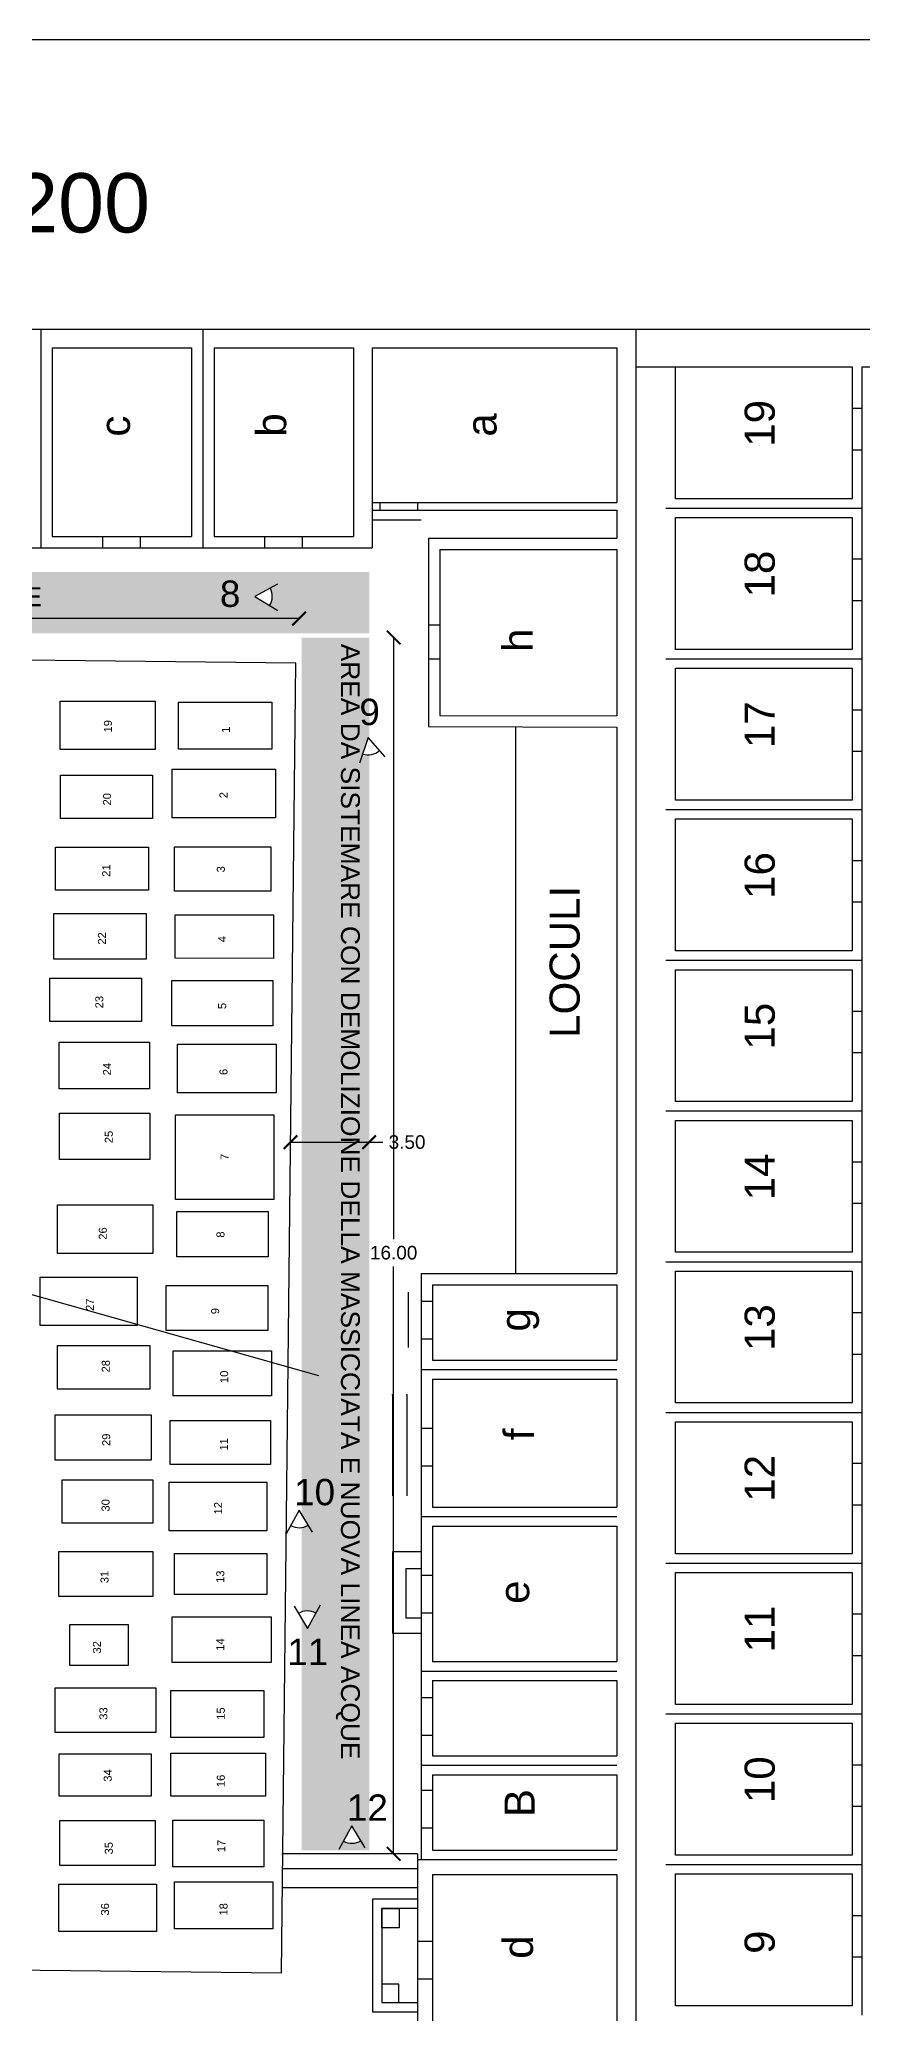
# Model space of a CAD drawing. Header units: millimetres. Extents: x 4085 to 4872, y 1447 to 1654.
# Drawn here: x 4476.67 to 4487.61, y 1627.34 to 1653.54 of the extents above; entities that cross this region are included whole.
import ezdxf

# ---------------------------------------------------------------- set-up
doc = ezdxf.new("R2010")
doc.units = ezdxf.units.MM
for name, color, linetype in [('01', 4, 'Continuous'), ('02', 3, 'Continuous'), ('04', 1, 'Continuous'), ('scritte', 6, 'Continuous')]:
    doc.layers.add(name, color=color, linetype=linetype)
doc.styles.get("Standard").update_dxf_attribs({"font": 'arial.ttf'})
doc.dimstyles.get("Standard").update_dxf_attribs({"dimtxt": 0.18, "dimasz": 0.18, "dimexe": 0.18, "dimexo": 0.0625, "dimgap": 0.09, "dimtad": 0, "dimtih": 1, "dimtoh": 1, "dimdec": 4, "dimzin": 0, "dimdsep": 46, "dimtxsty": 'Standard', "dimcen": 0.09, "dimadec": 0, "dimazin": 0, "dimtfac": 1, "dimtdec": 4, "dimtofl": 0, "dimtmove": 0, "dimatfit": 3, "dimfxl": 1, "dimtolj": 1, "dimtzin": 0, "dimarcsym": 0})

# ---------------------------------------------------------------- blocks, each defined once
blk = doc.blocks.new('WEF')
at = {"layer": 'scritte'}
blk.add_lwpolyline([(4452.904, 1612.57), (4453.137, 1612.694), (4452.901, 1612.839)], dxfattribs=at)
blk.add_arc((4453.137, 1612.694), 0.179, 148.41, 208.0189, dxfattribs=at)
blk = doc.blocks.new('_ArchTick')
at = {"color": 0, "linetype": 'ByBlock', "const_width": 0.15}
blk.add_lwpolyline([(-0.5, -0.5), (0.5, 0.5)], dxfattribs=at)
blk = doc.blocks.new('*D9')
at = {"color": 0, "lineweight": -2, "transparency": 16777216}
for p, q in [((4456.086, 1645.852), (4467.707, 1645.852)), ((4480.123, 1645.852), (4468.501, 1645.852))]:
    blk.add_line(p, q, dxfattribs=at)
at = {"layer": 'Defpoints', "color": 0, "transparency": 16777216}
for p in [(4456.086, 1645.867), (4480.123, 1645.852), (4480.123, 1645.852)]:
    blk.add_point(p, dxfattribs=at)
at = {"color": 0, "lineweight": -2, "transparency": 16777216, "xscale": 0.18, "yscale": 0.18, "zscale": 0.18, "rotation": 180}
blk.add_blockref('_ArchTick', (4456.086, 1645.852), dxfattribs=at)
at = {"color": 0, "lineweight": -2, "transparency": 16777216, "xscale": 0.18, "yscale": 0.18, "zscale": 0.18}
blk.add_blockref('_ArchTick', (4480.123, 1645.852), dxfattribs=at)
at = {"color": 0, "transparency": 16777216, "insert": (4468.104, 1645.852), "char_height": 0.18, "attachment_point": 5}
blk.add_mtext('\\A1;48.50', dxfattribs=at)
blk = doc.blocks.new('*D13')
at = {"color": 0, "lineweight": -2, "transparency": 16777216}
for p, q in [((4481.379, 1645.601), (4481.379, 1637.618)), ((4481.379, 1629.461), (4481.379, 1637.255))]:
    blk.add_line(p, q, dxfattribs=at)
at = {"layer": 'Defpoints', "color": 0, "transparency": 16777216}
for p in [(4480.605, 1645.601), (4480.605, 1629.461), (4481.379, 1629.461)]:
    blk.add_point(p, dxfattribs=at)
at = {"color": 0, "lineweight": -2, "transparency": 16777216, "xscale": 0.18, "yscale": 0.18, "zscale": 0.18}
for p, rotation in [((4481.379, 1645.601), 90), ((4481.379, 1629.461), 270)]:
    blk.add_blockref('_ArchTick', p, dxfattribs=dict(at, rotation=rotation))
at = {"color": 0, "transparency": 16777216, "insert": (4481.379, 1637.437), "char_height": 0.18, "attachment_point": 5}
blk.add_mtext('\\A1;16.00', dxfattribs=at)
blk = doc.blocks.new('*D14')
at = {"color": 0, "lineweight": -2, "transparency": 16777216}
for p, q in [((4480.009, 1638.905), (4481.054, 1638.905)), ((4481.054, 1638.905), (4481.234, 1638.905))]:
    blk.add_line(p, q, dxfattribs=at)
at = {"layer": 'Defpoints', "color": 0, "transparency": 16777216}
for p in [(4480.009, 1638.905), (4480.009, 1638.877), (4481.054, 1638.866)]:
    blk.add_point(p, dxfattribs=at)
at = {"color": 0, "lineweight": -2, "transparency": 16777216, "xscale": 0.18, "yscale": 0.18, "zscale": 0.18, "rotation": 180}
blk.add_blockref('_ArchTick', (4480.009, 1638.905), dxfattribs=at)
at = {"color": 0, "lineweight": -2, "transparency": 16777216, "xscale": 0.18, "yscale": 0.18, "zscale": 0.18}
blk.add_blockref('_ArchTick', (4481.054, 1638.905), dxfattribs=at)
at = {"color": 0, "transparency": 16777216, "insert": (4481.557, 1638.905), "char_height": 0.18, "attachment_point": 5}
blk.add_mtext('\\A1;3.50', dxfattribs=at)

msp = doc.modelspace()

# ---------------------------------------------------------------- hatches: boundary and pattern name
h = msp.add_hatch(color=5)
h.dxf.hatch_style = 1
h.set_gradient(color1=(229, 232, 120), color2=(248, 246, 176))
h.paths.add_polyline_path([(4481.0574, 1645.6555), (4481.0574, 1646.4698), (4456.5821, 1646.4698), (4456.5821, 1645.6555)])
h.paths.add_polyline_path([(4457.3216, 1646.1189), (4457.5269, 1646.2282, -0.266121), (4457.5197, 1645.9971)], flags=16)
h.paths.add_polyline_path([(4479.5333, 1646.1479), (4479.7386, 1646.2571, -0.266121), (4479.7314, 1646.026)], flags=16)
h.paths.add_polyline_path([(4478.9817, 1645.9124), (4479.4324, 1645.9124), (4479.4324, 1646.4485), (4478.9817, 1646.4485)], flags=24)
h.paths.add_polyline_path([(4456.8052, 1645.9214), (4457.2498, 1645.9214), (4457.2498, 1646.4396), (4456.8052, 1646.4396)], flags=24)
h.paths.add_polyline_path([(4461.8331, 1645.9292), (4476.875, 1645.9292), (4476.875, 1646.34), (4461.8331, 1646.34)], flags=24)
at = {"true_color": 0x636466}
h = msp.add_hatch(color=251, dxfattribs=at)
h.dxf.hatch_style = 1
h.set_gradient(color1=(229, 232, 120), color2=(248, 246, 176))
h.paths.add_polyline_path([(4481.054, 1644.0443, -0.0952931), (4480.9669, 1644.0551), (4481.0386, 1644.2763), (4481.054, 1644.259), (4481.054, 1645.6014), (4480.1555, 1645.6014), (4480.1555, 1633.9694), (4480.2438, 1633.8221, -0.1017271), (4480.1555, 1633.791), (4480.1555, 1632.6696, -0.2139866), (4480.3452, 1632.6547), (4480.2337, 1632.4506), (4480.1555, 1632.5811), (4480.1555, 1629.5052), (4480.6459, 1629.5052), (4480.8255, 1629.834), (4480.9452, 1629.6346, -0.266121), (4480.714, 1629.6299), (4480.6459, 1629.5052), (4481.054, 1629.5052)])
h.paths.add_polyline_path([(4480.6707, 1629.8108), (4481.3903, 1629.8108), (4481.3903, 1630.3379), (4480.6707, 1630.3379)], flags=9)
h.paths.add_polyline_path([(4479.8787, 1631.8779), (4480.5983, 1631.8779), (4480.5983, 1632.4051), (4479.8787, 1632.4051)], flags=9)
h.paths.add_polyline_path([(4479.9679, 1633.9908), (4480.6905, 1633.9908), (4480.6905, 1634.5269), (4479.9679, 1634.5269)], flags=9)
h.paths.add_polyline_path([(4480.8342, 1644.3435), (4481.2849, 1644.3435), (4481.2849, 1644.8796), (4480.8342, 1644.8796)], flags=9)
h = msp.add_hatch(color=1)
h.dxf.hatch_style = 1
h.paths.add_polyline_path([(4480.2055, 1635.8321, 1), (4480.5791, 1635.8321, 1)])

# ---------------------------------------------------------------- linework, layer by layer
at = {"color": 5}
msp.add_line((4454.2111, 1643.1917), (4480.3813, 1635.8102), dxfattribs=at)
at = {"layer": '01'}
for p, q in [((4487.4702, 1648.6434), (4487.4702, 1648.0934)), ((4487.5952, 1648.6434), (4487.5952, 1648.0934)), ((4481.0952, 1647.1647), (4481.7452, 1647.1647)), ((4487.4702, 1646.6434), (4487.4702, 1646.0934)), ((4487.5952, 1646.6434), (4487.5952, 1646.0934)), ((4487.4702, 1644.6434), (4487.4702, 1644.0934)), ((4487.5952, 1644.6434), (4487.5952, 1644.0934)), ((4487.4702, 1642.6434), (4487.4702, 1642.0934)), ((4487.5952, 1642.6434), (4487.5952, 1642.0934)), ((4487.4702, 1640.6434), (4487.4702, 1640.0934)), ((4487.5952, 1640.6434), (4487.5952, 1640.0934)), ((4487.4702, 1638.6434), (4487.4702, 1638.0934)), ((4487.5952, 1638.6434), (4487.5952, 1638.0934)), ((4481.5702, 1636.9143), (4481.5702, 1636.1803)), ((4481.7452, 1636.7949), (4481.7452, 1636.2949)), ((4481.8952, 1636.7949), (4481.8952, 1636.2949)), ((4487.4702, 1636.6434), (4487.4702, 1636.0934)), ((4487.5952, 1636.6434), (4487.5952, 1636.0934)), ((4481.3652, 1635.5497), (4481.3652, 1634.2095)), ((4481.5552, 1635.5497), (4481.5552, 1634.2095)), ((4481.7452, 1635.1076), (4481.7452, 1634.6076)), ((4481.8952, 1635.1076), (4481.8952, 1634.6076)), ((4487.4702, 1634.6434), (4487.4702, 1634.0934)), ((4487.5952, 1634.6434), (4487.5952, 1634.0934)), ((4481.7452, 1633.4692), (4481.3652, 1633.4692)), ((4481.3652, 1633.4692), (4481.3652, 1632.3889)), ((4481.7452, 1633.2426), (4481.5391, 1633.2426)), ((4481.5391, 1633.2426), (4481.5391, 1632.5928)), ((4481.7452, 1633.1607), (4481.7452, 1632.6607)), ((4481.8952, 1633.1607), (4481.8952, 1632.6607)), ((4481.5391, 1632.5928), (4481.7452, 1632.5928)), ((4487.4702, 1632.6434), (4487.4702, 1632.0934)), ((4487.5952, 1632.6434), (4487.5952, 1632.0934)), ((4481.3652, 1632.3889), (4481.7452, 1632.3889)), ((4481.7452, 1631.5342), (4481.7452, 1631.0342)), ((4481.8952, 1631.5342), (4481.8952, 1631.0342)), ((4487.4702, 1630.6434), (4487.4702, 1630.0934)), ((4487.5952, 1630.6434), (4487.5952, 1630.0934)), ((4481.7452, 1630.3069), (4481.7452, 1629.8069)), ((4481.8952, 1630.3069), (4481.8952, 1629.8069)), ((4481.6952, 1629.4608), (4479.8952, 1629.4608)), ((4481.6952, 1629.4608), (4481.6952, 1629.3858)), ((4481.6952, 1629.2608), (4479.8952, 1629.2608)), ((4481.6952, 1629.0108), (4479.8952, 1629.0108)), ((4487.4702, 1628.6434), (4487.4702, 1628.0934)), ((4487.5952, 1628.6434), (4487.5952, 1628.0934)), ((4481.6952, 1628.3011), (4481.6952, 1627.8011)), ((4481.8952, 1628.3011), (4481.8952, 1627.8011))]:
    msp.add_line(p, q, dxfattribs=at)
for points in [[(4480.0782, 1645.2604), (4470.492, 1645.3691), (4470.4871, 1644.9777)], [(4479.8907, 1627.883), (4480.0782, 1645.2604)], [(4470.3922, 1637.3612), (4470.2753, 1627.9868), (4479.8907, 1627.883)], [(4481.6952, 1628.8571), (4481.0989, 1628.8571), (4481.0989, 1627.3645), (4481.6952, 1627.3645)], [(4481.6952, 1628.7341), (4481.2218, 1628.7341), (4481.2218, 1627.4875), (4481.6952, 1627.4875)]]:
    msp.add_lwpolyline(points, dxfattribs=at)
for p in [(4481.3652, 1635.5497), (4481.5552, 1635.5497)]:
    msp.add_point(p, dxfattribs=at)
at = {"layer": '02'}
for p, q in [((4476.6952, 1649.6934), (4476.6952, 1646.7934)), ((4478.8452, 1649.6934), (4478.8452, 1646.7934)), ((4481.1952, 1647.3934), (4481.6952, 1647.3934)), ((4481.1952, 1647.2934), (4481.6952, 1647.2934)), ((4484.9952, 1647.3184), (4487.5952, 1647.3184)), ((4477.5176, 1646.9434), (4478.0176, 1646.9434)), ((4477.5176, 1646.7934), (4478.0176, 1646.7934)), ((4479.6676, 1646.9434), (4480.1676, 1646.9434)), ((4479.6676, 1646.7934), (4480.1676, 1646.7934)), ((4481.8411, 1645.7684), (4481.8411, 1645.3184)), ((4481.9911, 1645.7684), (4481.9911, 1645.3184)), ((4484.9952, 1645.3184), (4487.5952, 1645.3184)), ((4482.9952, 1644.4108), (4482.9952, 1637.1608)), ((4484.9952, 1643.3184), (4487.5952, 1643.3184)), ((4484.9952, 1641.3184), (4487.5952, 1641.3184)), ((4484.9952, 1639.3184), (4487.5952, 1639.3184)), ((4484.9952, 1637.3184), (4487.5952, 1637.3184)), ((4481.7452, 1635.8858), (4484.3452, 1635.8858)), ((4484.9952, 1635.3184), (4487.5952, 1635.3184)), ((4481.7452, 1633.9358), (4484.3452, 1633.9358)), ((4484.9952, 1633.3184), (4487.5952, 1633.3184)), ((4481.7452, 1631.8858), (4484.3452, 1631.8858)), ((4484.9952, 1631.3184), (4487.5952, 1631.3184)), ((4481.7452, 1630.6358), (4484.3452, 1630.6358)), ((4481.6952, 1629.3858), (4484.3452, 1629.3858)), ((4484.9952, 1629.3184), (4487.5952, 1629.3184))]:
    msp.add_line(p, q, dxfattribs=at)
for points in [[(4476.9495, 1644.7584), (4478.2105, 1644.7584), (4478.2105, 1644.1172), (4476.9495, 1644.1172)], [(4478.5224, 1644.745), (4479.7611, 1644.745), (4479.7611, 1644.1216), (4478.5224, 1644.1216)], [(4478.4378, 1643.8531), (4479.8102, 1643.8531), (4479.8102, 1643.2075), (4478.4378, 1643.2075)], [(4476.9541, 1643.773), (4478.175, 1643.773), (4478.175, 1643.1986), (4476.9541, 1643.1986)], [(4476.8862, 1642.8193), (4478.1228, 1642.8193), (4478.1228, 1642.2487), (4476.8862, 1642.2487)], [(4478.4682, 1642.8249), (4479.7466, 1642.8249), (4479.7466, 1642.2348), (4478.4682, 1642.2348)], [(4476.8661, 1641.9412), (4478.0918, 1641.9412), (4478.0918, 1641.331), (4476.8661, 1641.331)], [(4478.4768, 1641.9235), (4479.7848, 1641.9202), (4479.7848, 1641.3409), (4478.4768, 1641.3442)], [(4476.8129, 1641.0825), (4478.0298, 1641.0825), (4478.0298, 1640.5076), (4476.8129, 1640.5076)], [(4478.4325, 1641.0516), (4479.7733, 1641.0516), (4479.7733, 1640.4501), (4478.4325, 1640.4501)], [(4476.9367, 1640.2324), (4478.136, 1640.2324), (4478.136, 1639.6133), (4476.9367, 1639.6133)], [(4478.5077, 1640.2058), (4479.8176, 1640.2058), (4479.8176, 1639.5602), (4478.5077, 1639.5602)], [(4476.941, 1639.289), (4478.1403, 1639.289), (4478.1403, 1638.6743), (4476.941, 1638.6743)], [(4478.481, 1639.2669), (4479.7865, 1639.2669), (4479.7865, 1638.1437), (4478.481, 1638.1437)], [(4476.9145, 1638.072), (4478.1801, 1638.072), (4478.1801, 1637.4263), (4476.9145, 1637.4263)], [(4478.4988, 1637.9835), (4479.7113, 1637.9835), (4479.7113, 1637.3821), (4478.4988, 1637.3821)], [(4476.6843, 1637.1113), (4477.9721, 1637.1113), (4477.9721, 1636.4701), (4476.6843, 1636.4701)], [(4478.3571, 1637.0008), (4479.7067, 1637.0008), (4479.7067, 1636.4038), (4478.3571, 1636.4038)], [(4476.9146, 1636.2076), (4478.1404, 1636.2076), (4478.1404, 1635.6283), (4476.9146, 1635.6283)], [(4478.4501, 1636.1369), (4479.7556, 1636.1369), (4479.7556, 1635.5399), (4478.4501, 1635.5399)], [(4476.8817, 1635.2861), (4478.1562, 1635.2861), (4478.1562, 1634.6847), (4476.8817, 1634.6847)], [(4478.4104, 1635.2108), (4479.7424, 1635.2108), (4479.7424, 1634.627), (4478.4104, 1634.627)], [(4476.9746, 1634.4237), (4478.1827, 1634.4237), (4478.1827, 1633.8488), (4476.9746, 1633.8488)], [(4478.3971, 1634.3927), (4479.6937, 1634.3927), (4479.6937, 1633.747), (4478.3971, 1633.747)], [(4476.9304, 1633.473), (4478.1783, 1633.473), (4478.1783, 1632.876), (4476.9304, 1632.876)], [(4478.4681, 1633.4443), (4479.6938, 1633.4443), (4479.6938, 1632.9003), (4478.4681, 1632.9003)], [(4478.4371, 1632.604), (4479.7514, 1632.604), (4479.7514, 1631.9982), (4478.4371, 1631.9982)], [(4477.0765, 1632.5017), (4477.8509, 1632.5017), (4477.8509, 1631.9578), (4477.0765, 1631.9578)], [(4476.8818, 1631.6615), (4478.2182, 1631.6615), (4478.2182, 1631.0689), (4476.8818, 1631.0689)], [(4478.4194, 1631.6293), (4479.6541, 1631.6293), (4479.6541, 1631.0058), (4478.4194, 1631.0058)], [(4476.9349, 1630.7859), (4478.1563, 1630.7859), (4478.1563, 1630.2243), (4476.9349, 1630.2243)], [(4478.4194, 1630.7979), (4479.6762, 1630.7979), (4479.6762, 1630.2274), (4478.4194, 1630.2274)], [(4476.9449, 1629.903), (4478.2106, 1629.903), (4478.2106, 1629.306), (4476.9449, 1629.306)], [(4478.4451, 1629.9075), (4479.6532, 1629.9075), (4479.6532, 1629.2883), (4478.4451, 1629.2883)], [(4476.9317, 1629.0584), (4478.2283, 1629.0584), (4478.2283, 1628.4304), (4476.9317, 1628.4304)], [(4478.4672, 1629.0893), (4479.7727, 1629.0893), (4479.7727, 1628.4658), (4478.4672, 1628.4658)], [(4481.2218, 1628.7341), (4481.4529, 1628.7341), (4481.4529, 1628.4805), (4481.2218, 1628.4805)], [(4481.2218, 1627.4875), (4481.4491, 1627.4875), (4481.4491, 1627.7312), (4481.2218, 1627.7312)]]:
    msp.add_lwpolyline(points, close=True, dxfattribs=at)
at = {"layer": '04'}
for p, q in [((4438.697, 1649.6934), (4484.5952, 1649.6934)), ((4484.5952, 1649.6934), (4484.5952, 1626.9358)), ((4484.5952, 1649.6934), (4499.5952, 1649.6934)), ((4484.5952, 1649.6934), (4499.6452, 1649.6934)), ((4476.8452, 1649.4434), (4478.6952, 1649.4434)), ((4476.8452, 1649.4434), (4476.8452, 1646.9434)), ((4478.6952, 1649.4434), (4478.6952, 1646.9434)), ((4478.9952, 1649.4434), (4480.8452, 1649.4434)), ((4478.9952, 1649.4434), (4478.9952, 1646.9434)), ((4480.8452, 1649.4434), (4480.8452, 1646.9434)), ((4481.0952, 1649.4434), (4484.3452, 1649.4434)), ((4481.0952, 1649.4434), (4481.0952, 1647.0934)), ((4484.3452, 1649.4434), (4484.3452, 1647.3934)), ((4484.5952, 1649.1934), (4487.4702, 1649.1934)), ((4485.1202, 1647.4434), (4485.1202, 1649.1934)), ((4487.4702, 1649.1934), (4487.4702, 1648.6434)), ((4487.5952, 1649.1934), (4490.3452, 1649.1934)), ((4487.4702, 1648.6434), (4487.5952, 1648.6434)), ((4487.4702, 1648.0934), (4487.4702, 1647.4434)), ((4487.4702, 1648.0934), (4487.5952, 1648.0934)), ((4487.5952, 1648.0934), (4487.5952, 1647.3184)), ((4481.0952, 1647.3934), (4481.1952, 1647.3934)), ((4481.0952, 1647.2934), (4481.1952, 1647.2934)), ((4481.1952, 1647.3934), (4481.1952, 1647.2934)), ((4481.6952, 1647.3934), (4484.3452, 1647.3934)), ((4481.6952, 1647.3934), (4481.6952, 1647.2934)), ((4481.6952, 1647.2934), (4484.3452, 1647.2934)), ((4484.3452, 1647.2934), (4484.3452, 1646.9184)), ((4487.4702, 1647.4434), (4485.1202, 1647.4434)), ((4487.5952, 1647.3184), (4487.5952, 1646.6434)), ((4481.0952, 1647.0934), (4481.0952, 1646.7934)), ((4485.1202, 1645.4434), (4485.1202, 1647.1934)), ((4485.1202, 1647.1934), (4487.4702, 1647.1934)), ((4487.4702, 1647.1934), (4487.4702, 1646.6434)), ((4475.9676, 1646.7934), (4477.5176, 1646.7934)), ((4476.8452, 1646.9434), (4477.5176, 1646.9434)), ((4477.5176, 1646.7934), (4477.5176, 1646.9434)), ((4478.0176, 1646.9434), (4478.6952, 1646.9434)), ((4478.0176, 1646.7934), (4478.0176, 1646.9434)), ((4478.0176, 1646.7934), (4479.6676, 1646.7934)), ((4478.9952, 1646.9434), (4479.6676, 1646.9434)), ((4479.6676, 1646.7934), (4479.6676, 1646.9434)), ((4480.1676, 1646.9434), (4480.8452, 1646.9434)), ((4480.1676, 1646.7934), (4480.1676, 1646.9434)), ((4480.1676, 1646.7934), (4481.0952, 1646.7934)), ((4481.8411, 1646.9184), (4484.3452, 1646.9184)), ((4481.8411, 1646.9184), (4481.8411, 1645.7684)), ((4481.9911, 1646.7684), (4484.3452, 1646.7684)), ((4481.9911, 1646.7684), (4481.9911, 1645.7684)), ((4484.3452, 1646.7684), (4484.3452, 1644.5608)), ((4487.4702, 1646.6434), (4487.5952, 1646.6434)), ((4487.4702, 1646.0934), (4487.4702, 1645.4434)), ((4487.4702, 1646.0934), (4487.5952, 1646.0934)), ((4487.5952, 1646.0934), (4487.5952, 1645.3184)), ((4481.8411, 1645.7684), (4481.9911, 1645.7684)), ((4487.4702, 1645.4434), (4485.1202, 1645.4434)), ((4481.8411, 1645.3184), (4481.8411, 1644.4184)), ((4481.8411, 1645.3184), (4481.9911, 1645.3184)), ((4481.9911, 1645.3184), (4481.9911, 1644.568)), ((4485.1202, 1643.4434), (4485.1202, 1645.1934)), ((4485.1202, 1645.1934), (4487.4702, 1645.1934)), ((4487.4702, 1645.1934), (4487.4702, 1644.6434)), ((4487.5952, 1645.3184), (4487.5952, 1644.6434)), ((4487.4702, 1644.6434), (4487.5952, 1644.6434)), ((4481.8411, 1644.4184), (4484.3452, 1644.4108)), ((4481.9911, 1644.568), (4484.3452, 1644.5608)), ((4484.3452, 1644.4108), (4484.3452, 1637.1608)), ((4487.4702, 1644.0934), (4487.4702, 1643.4434)), ((4487.4702, 1644.0934), (4487.5952, 1644.0934)), ((4487.5952, 1644.0934), (4487.5952, 1643.3184)), ((4487.4702, 1643.4434), (4485.1202, 1643.4434)), ((4487.5952, 1643.3184), (4487.5952, 1642.6434)), ((4485.1202, 1641.4434), (4485.1202, 1643.1934)), ((4485.1202, 1643.1934), (4487.4702, 1643.1934)), ((4487.4702, 1643.1934), (4487.4702, 1642.6434)), ((4487.4702, 1642.6434), (4487.5952, 1642.6434)), ((4487.4702, 1642.0934), (4487.4702, 1641.4434)), ((4487.4702, 1642.0934), (4487.5952, 1642.0934)), ((4487.5952, 1642.0934), (4487.5952, 1641.3184)), ((4487.4702, 1641.4434), (4485.1202, 1641.4434)), ((4485.1202, 1639.4434), (4485.1202, 1641.1934)), ((4485.1202, 1641.1934), (4487.4702, 1641.1934)), ((4487.4702, 1641.1934), (4487.4702, 1640.6434)), ((4487.5952, 1641.3184), (4487.5952, 1640.6434)), ((4487.4702, 1640.6434), (4487.5952, 1640.6434)), ((4487.4702, 1640.0934), (4487.4702, 1639.4434)), ((4487.4702, 1640.0934), (4487.5952, 1640.0934)), ((4487.5952, 1640.0934), (4487.5952, 1639.3184)), ((4487.4702, 1639.4434), (4485.1202, 1639.4434)), ((4485.1202, 1637.4434), (4485.1202, 1639.1934)), ((4485.1202, 1639.1934), (4487.4702, 1639.1934)), ((4487.4702, 1639.1934), (4487.4702, 1638.6434)), ((4487.5952, 1639.3184), (4487.5952, 1638.6434)), ((4487.4702, 1638.6434), (4487.5952, 1638.6434)), ((4487.4702, 1638.0934), (4487.4702, 1637.4434)), ((4487.4702, 1638.0934), (4487.5952, 1638.0934)), ((4487.5952, 1638.0934), (4487.5952, 1637.3184)), ((4487.4702, 1637.4434), (4485.1202, 1637.4434)), ((4487.5952, 1637.3184), (4487.5952, 1636.6434)), ((4481.7452, 1637.1608), (4484.3452, 1637.1608)), ((4481.7452, 1637.1608), (4481.7452, 1636.7949)), ((4481.8952, 1637.0108), (4484.3452, 1637.0108)), ((4481.8952, 1637.0108), (4481.8952, 1636.7949)), ((4484.3452, 1637.0108), (4484.3452, 1636.0108)), ((4485.1202, 1635.4434), (4485.1202, 1637.1934)), ((4485.1202, 1637.1934), (4487.4702, 1637.1934)), ((4487.4702, 1637.1934), (4487.4702, 1636.6434)), ((4481.7452, 1636.7949), (4481.8952, 1636.7949)), ((4487.4702, 1636.6434), (4487.5952, 1636.6434)), ((4481.7452, 1636.2949), (4481.8952, 1636.2949)), ((4481.7452, 1636.2949), (4481.7452, 1635.1076)), ((4481.8952, 1636.2949), (4481.8952, 1636.0108)), ((4481.8952, 1636.0108), (4484.3452, 1636.0108)), ((4487.4702, 1636.0934), (4487.4702, 1635.4434)), ((4487.4702, 1636.0934), (4487.5952, 1636.0934)), ((4487.5952, 1636.0934), (4487.5952, 1635.3184)), ((4481.8952, 1635.7608), (4484.3452, 1635.7608)), ((4481.8952, 1635.7608), (4481.8952, 1635.1076)), ((4484.3452, 1635.7608), (4484.3452, 1634.0608)), ((4487.4702, 1635.4434), (4485.1202, 1635.4434)), ((4485.1202, 1633.4434), (4485.1202, 1635.1934)), ((4485.1202, 1635.1934), (4487.4702, 1635.1934)), ((4487.4702, 1635.1934), (4487.4702, 1634.6434)), ((4487.5952, 1635.3184), (4487.5952, 1634.6434)), ((4481.7452, 1635.1076), (4481.8952, 1635.1076)), ((4487.4702, 1634.6434), (4487.5952, 1634.6434)), ((4481.7452, 1634.6076), (4481.7452, 1633.1607)), ((4481.7452, 1634.6076), (4481.8952, 1634.6076)), ((4481.8952, 1634.6076), (4481.8952, 1634.0608)), ((4481.8952, 1634.0608), (4484.3452, 1634.0608)), ((4487.4702, 1634.0934), (4487.4702, 1633.4434)), ((4487.4702, 1634.0934), (4487.5952, 1634.0934)), ((4487.5952, 1634.0934), (4487.5952, 1633.3184)), ((4481.8952, 1633.8108), (4481.8952, 1633.1607)), ((4481.8952, 1633.8108), (4484.3452, 1633.8108)), ((4484.3452, 1633.8108), (4484.3452, 1632.0108)), ((4487.4702, 1633.4434), (4485.1202, 1633.4434)), ((4481.7452, 1633.1607), (4481.8952, 1633.1607)), ((4485.1202, 1631.4434), (4485.1202, 1633.1934)), ((4485.1202, 1633.1934), (4487.4702, 1633.1934)), ((4487.4702, 1633.1934), (4487.4702, 1632.6434)), ((4487.5952, 1633.3184), (4487.5952, 1632.6434)), ((4481.7452, 1632.6607), (4481.7452, 1631.5342)), ((4481.7452, 1632.6607), (4481.8952, 1632.6607)), ((4481.8952, 1632.6607), (4481.8952, 1632.0108)), ((4487.4702, 1632.6434), (4487.5952, 1632.6434)), ((4487.4702, 1632.0934), (4487.4702, 1631.4434)), ((4487.4702, 1632.0934), (4487.5952, 1632.0934)), ((4487.5952, 1632.0934), (4487.5952, 1631.3184)), ((4481.8952, 1632.0108), (4484.3452, 1632.0108)), ((4481.8952, 1631.7608), (4481.8952, 1631.5342)), ((4481.8952, 1631.7608), (4484.3452, 1631.7608)), ((4484.3452, 1631.7608), (4484.3452, 1630.7608)), ((4481.7452, 1631.5342), (4481.8952, 1631.5342)), ((4487.4702, 1631.4434), (4485.1202, 1631.4434)), ((4487.5952, 1631.3184), (4487.5952, 1630.6434)), ((4481.7452, 1631.0342), (4481.7452, 1630.6358)), ((4481.7452, 1631.0342), (4481.8952, 1631.0342)), ((4481.8952, 1631.0342), (4481.8952, 1630.7608)), ((4485.1202, 1629.4434), (4485.1202, 1631.1934)), ((4485.1202, 1631.1934), (4487.4702, 1631.1934)), ((4487.4702, 1631.1934), (4487.4702, 1630.6434)), ((4481.8952, 1630.7608), (4484.3452, 1630.7608)), ((4481.7452, 1630.6358), (4481.7452, 1630.3069)), ((4481.8952, 1630.5108), (4481.8952, 1630.3069)), ((4481.8952, 1630.5108), (4484.3452, 1630.5108)), ((4484.3452, 1630.5108), (4484.3452, 1629.5108)), ((4487.4702, 1630.6434), (4487.5952, 1630.6434)), ((4481.7452, 1630.3069), (4481.8952, 1630.3069)), ((4487.4702, 1630.0934), (4487.4702, 1629.4434)), ((4487.4702, 1630.0934), (4487.5952, 1630.0934)), ((4487.5952, 1630.0934), (4487.5952, 1629.3184)), ((4481.7452, 1629.8069), (4481.7452, 1629.3858)), ((4481.7452, 1629.8069), (4481.8952, 1629.8069)), ((4481.8952, 1629.8069), (4481.8952, 1629.5108)), ((4481.8952, 1629.5108), (4484.3452, 1629.5108)), ((4487.4702, 1629.4434), (4485.1202, 1629.4434)), ((4481.6952, 1629.3858), (4481.6952, 1628.3011)), ((4481.8952, 1629.1858), (4481.8952, 1627.1358)), ((4481.8952, 1629.1858), (4484.3452, 1629.1858)), ((4484.3452, 1629.1858), (4484.3452, 1627.1358)), ((4485.1202, 1627.4434), (4485.1202, 1629.1934)), ((4485.1202, 1629.1934), (4487.4702, 1629.1934)), ((4487.4702, 1629.1934), (4487.4702, 1628.6434)), ((4487.5952, 1629.3184), (4487.5952, 1628.6434)), ((4487.4702, 1628.6434), (4487.5952, 1628.6434)), ((4481.6952, 1628.3011), (4481.8952, 1628.3011)), ((4487.4702, 1628.0934), (4487.4702, 1627.4434)), ((4487.4702, 1628.0934), (4487.5952, 1628.0934)), ((4487.5952, 1628.0934), (4487.5952, 1627.3184)), ((4481.6952, 1627.8011), (4481.6952, 1626.9358)), ((4481.6952, 1627.8011), (4481.8952, 1627.8011)), ((4487.4702, 1627.4434), (4485.1202, 1627.4434))]:
    msp.add_line(p, q, dxfattribs=at)
msp.add_lwpolyline([(4384.9993, 1653.5375), (4503.8993, 1653.5375), (4503.8993, 1569.4375), (4384.9993, 1569.4375)], close=True, dxfattribs=at)
msp.add_lwpolyline([(4487.5952, 1649.1934), (4487.5952, 1648.6434)], dxfattribs=at)

# ---------------------------------------------------------------- block references
at = {"color": 5, "xscale": 1.3, "yscale": 1.3, "zscale": 1.3}
for p, rotation in [((10268.6116, 3742.6498), 180), ((7881.3702, -3488.6072), 103.6151494707995), ((6871.2018, -4039.7335), 92.9441637592342), ((2089.1561, 7306.2056), 272.9441637592342), ((6871.9031, -4043.921), 92.9441637592342)]:
    msp.add_blockref('WEF', p, dxfattribs=dict(at, rotation=rotation))

# ---------------------------------------------------------------- texts
at = {"layer": 'scritte'}
for s, height, rotation, p in [('c', 0.4, 90, (4477.8773, 1648.2667)), ('b', 0.4, 90, (4479.9521, 1648.2667)), ('a', 0.4, 90, (4482.7452, 1648.2667)), ('19', 0.4, 90, (4486.4401, 1648.1328)), ('18', 0.4, 90, (4486.4401, 1646.1328)), ('h', 0.4, 90, (4483.2248, 1645.4099)), ('AREA DA SISTEMARE CON DEMOLIZIONE DELLA MASSICCIATA E NUOVA LINEA ACQUE ', 0.25, 270, (4480.6794, 1645.5188)), ('17', 0.4, 90, (4486.4401, 1644.1328)), ('19', 0.10621, 90, (4477.6372, 1644.3408)), ('1', 0.1062, 90, (4479.2035, 1644.3365)), ('2', 0.1062, 90, (4479.1723, 1643.4682)), ('20', 0.10621, 90, (4477.6258, 1643.3722)), ('21', 0.10621, 90, (4477.6144, 1642.4264)), ('3', 0.1062, 90, (4479.1367, 1642.4842)), ('16', 0.4, 90, (4486.4401, 1642.1328)), ('LOCULI', 0.4, 90, (4483.8498, 1640.2882)), ('22', 0.10621, 90, (4477.5574, 1641.5261)), ('4', 0.1062, 90, (4479.1537, 1641.5565)), ('23', 0.10621, 90, (4477.523, 1640.6801)), ('5', 0.1062, 90, (4479.1544, 1640.6702)), ('15', 0.4, 90, (4486.4401, 1640.1328)), ('24', 0.10621, 90, (4477.6256, 1639.7912)), ('6', 0.1062, 90, (4479.1722, 1639.7952)), ('25', 0.10621, 90, (4477.6484, 1638.891)), ('7', 0.1062, 90, (4479.1856, 1638.6687)), ('14', 0.4, 90, (4486.4401, 1638.1328)), ('26', 0.10621, 90, (4477.5686, 1637.6103)), ('8', 0.1062, 90, (4479.1321, 1637.6372)), ('27', 0.10621, 90, (4477.3975, 1636.6644)), ('13', 0.4, 90, (4486.4401, 1636.1328)), ('9', 0.1062, 90, (4479.0608, 1636.622)), ('g', 0.4, 90, (4483.1924, 1636.3909)), ('28', 0.10621, 90, (4477.6086, 1635.8485)), ('10', 0.10621, 90, (4479.1811, 1635.708)), ('29', 0.10621, 90, (4477.6142, 1634.8726)), ('11', 0.10621, 90, (4479.1767, 1634.8122)), ('f', 0.4, 90, (4483.2432, 1634.9488)), ('12', 0.4, 90, (4486.4401, 1634.1328)), ('30', 0.10621, 90, (4477.6058, 1634.0025)), ('12', 0.10621, 90, (4479.1009, 1633.9645)), ('31', 0.10621, 90, (4477.5915, 1633.0519)), ('13', 0.10621, 90, (4479.1291, 1633.0552)), ('e', 0.4, 90, (4483.1794, 1632.7771)), ('11', 0.4, 90, (4486.4401, 1632.1328)), ('32', 0.10621, 90, (4477.4912, 1632.1189)), ('14', 0.10621, 90, (4479.1291, 1632.1546)), ('33', 0.10621, 90, (4477.577, 1631.2397)), ('15', 0.10621, 90, (4479.1363, 1631.2397)), ('10', 0.4, 90, (4486.4401, 1630.1328)), ('34', 0.10621, 90, (4477.6343, 1630.4177)), ('16', 0.10621, 90, (4479.1363, 1630.3462)), ('B', 0.4, 90, (4483.2517, 1629.9474)), ('35', 0.10621, 90, (4477.6486, 1629.4528)), ('17', 0.10621, 90, (4479.1434, 1629.4814)), ('36', 0.10621, 90, (4477.5985, 1628.6414)), ('18', 0.10621, 90, (4479.1721, 1628.6414)), ('9', 0.4, 90, (4486.4401, 1628.1328)), ('d', 0.4, 90, (4483.2288, 1628.0679))]:
    msp.add_text(s, height=height, rotation=rotation, dxfattribs=at).set_placement(p)
for s, height, p in [('AREA DA SISTEMARE CON DEMOLIZIONE DELLA MASSICCIATA E NUOVA LINEA ACQUE ', 0.25, (4461.902, 1646.0171)), ('8', 0.35, (4479.0711, 1646.0077)), ('9', 0.35, (4480.9236, 1644.4388)), ('10', 0.35, (4480.0573, 1634.0862)), ('11', 0.35, (4479.9666, 1631.9658)), ('12', 0.35, (4480.7586, 1629.8986))]:
    msp.add_text(s, height=height, dxfattribs=at).set_placement(p)
at = {"layer": 'scritte', "insert": (4437.8714, 1652.204), "char_height": 1.227169, "attachment_point": 1}
msp.add_mtext_dynamic_manual_height_columns('PIANTA DI STATO DI FATTO - PROGETTO {\\H0.64034x;Scala 1:200}', width=66.145037, gutter_width=12.5, heights=[0], dxfattribs=at)

# ---------------------------------------------------------------- dimensions: what is measured, and where the dimension line sits
at = {"color": 3}
dim = msp.add_linear_dim(base=(4480.1229, 1645.8518), p1=(4456.0858, 1645.867), p2=(4480.1229, 1645.8518), text='48.50', dimstyle='Standard', override={"dimexe": 0.1, "dimdec": 2, "dimblk1": 'ArchTick', "dimblk2": 'ArchTick', "dimsah": 1, "dimse1": 1, "dimse2": 1}, dxfattribs=at)
dim.commit()
dim.dimension.update_dxf_attribs({"geometry": '*D9', "text_midpoint": (4468.1043, 1645.8518)})
dim = msp.add_linear_dim(base=(4481.3786, 1629.4608), p1=(4480.6048, 1645.6014), p2=(4480.6048, 1629.4608), angle=90, text='16.00', dimstyle='Standard', override={"dimexe": 0.1, "dimdec": 2, "dimblk1": 'ArchTick', "dimblk2": 'ArchTick', "dimsah": 1, "dimse1": 1, "dimse2": 1}, dxfattribs=at)
dim.commit()
dim.dimension.update_dxf_attribs({"geometry": '*D13', "text_midpoint": (4481.3786, 1637.4366), "dimtype": 160})
dim = msp.add_linear_dim(base=(4480.0093, 1638.9045), p1=(4481.054, 1638.8658), p2=(4480.0093, 1638.8771), text='3.50', dimstyle='Standard', override={"dimexe": 0.1, "dimdec": 2, "dimblk1": 'ArchTick', "dimblk2": 'ArchTick', "dimsah": 1, "dimse1": 1, "dimse2": 1}, dxfattribs=at)
dim.commit()
dim.dimension.update_dxf_attribs({"geometry": '*D14', "text_midpoint": (4481.5574, 1638.9045), "dimtype": 160})

doc.saveas('drawing.dxf')
